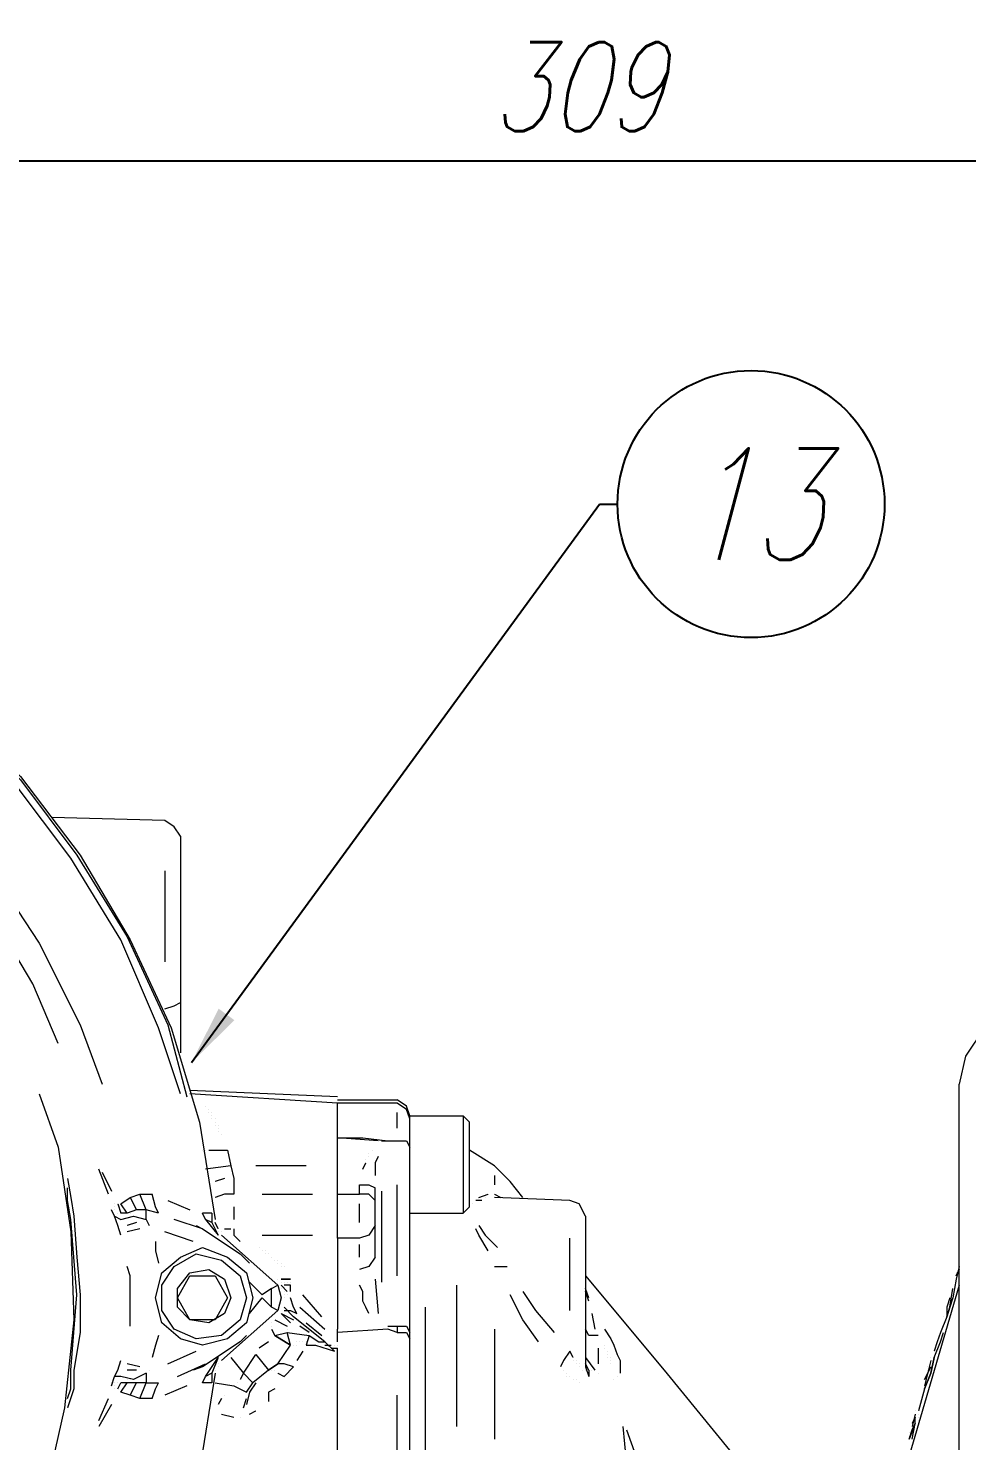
# Model space of a CAD drawing. Header units: millimetres. Extents: x 3426 to 5580, y 1375 to 2906.
# Drawn here: x 3969.9 to 4096.4, y 2661.9 to 2852.4 of the extents above; entities that cross this region are included whole.
import ezdxf
from ezdxf.enums import TextEntityAlignment as Align

# ---------------------------------------------------------------- set-up
doc = ezdxf.new("R2010")
doc.units = ezdxf.units.MM
for name, color, linetype in [('IA-DIBUJO', 3, 'Continuous'), ('IA-DIM', 7, 'Continuous'), ('IA-SIMBOLS', 2, 'Continuous')]:
    doc.layers.add(name, color=color, linetype=linetype)
doc.styles.add('ING-AMB', font='romans.shx', dxfattribs={"width": 0.75, "oblique": 15})
doc.styles.add('SALVADOR', font='romans.shx', dxfattribs={"width": 0.75, "oblique": 15})
doc.dimstyles.new('ING-AMB 4', dxfattribs={"dimscale": 4, "dimtxt": 3, "dimasz": 2.5, "dimexe": 1, "dimexo": 1, "dimgap": 1, "dimtad": 1, "dimdec": 0, "dimzin": 0, "dimdsep": 46, "dimtxsty": 'ING-AMB', "dimcen": 0.1, "dimclrd": 7, "dimclre": 7, "dimclrt": 2, "dimadec": 0, "dimazin": 0, "dimtfac": 1, "dimtdec": 0, "dimtmove": 0, "dimatfit": 0, "dimfxl": 1.25, "dimtolj": 1, "dimtzin": 0, "dimarcsym": 1})

# ---------------------------------------------------------------- blocks, each defined once
blk = doc.blocks.new('*D20')
at = {"layer": 'Defpoints', "color": 0, "transparency": 16777216}
for p in [(4198.27, 2834.48), (3889.66, 2769.05), (4198.27, 2704.49)]:
    blk.add_point(p, dxfattribs=at)
at = {"layer": 'IA-DIM', "color": 7, "lineweight": -2, "transparency": 16777216}
for p, q in [((3889.66, 2773.05), (3889.66, 2838.48)), ((4198.27, 2708.49), (4198.27, 2838.48)), ((3899.66, 2834.48), (4188.27, 2834.48))]:
    blk.add_line(p, q, dxfattribs=at)
at = {"layer": 'IA-DIM', "color": 7, "transparency": 16777216}
for points in [[(3899.66, 2836.14), (3899.66, 2832.81), (3889.66, 2834.48)], [(4188.27, 2836.14), (4188.27, 2832.81), (4198.27, 2834.48)]]:
    blk.add_solid(points, dxfattribs=at)
at = {"layer": 'IA-DIM', "color": 2, "transparency": 16777216, "insert": (4043.96, 2844.48), "char_height": 12, "attachment_point": 5, "style": 'ING-AMB'}
blk.add_mtext('\\A1;309', dxfattribs=at)
blk = doc.blocks.new('EJE')
blk.add_circle((0, 6), 6)
at = {"style": 'SALVADOR', "oblique": 15, "width": 0.75}
blk.add_attdef('N', text='', height=5, dxfattribs=at).set_placement((0, 6), align=Align.MIDDLE)

msp = doc.modelspace()

# ---------------------------------------------------------------- linework, layer by layer
at = {"layer": 'IA-DIBUJO', "color": 8, "lineweight": 18}
for points in [[(3900.24, 2785.34), (3897.7, 2787.46), (3899.82, 2786.61), (3912.94, 2784.5), (3925.64, 2781.11), (3937.92, 2775.61), (3949.35, 2768.83), (3959.51, 2760.79), (3968.82, 2751.48), (3976.87, 2740.89), (3983.64, 2729.46), (3989.14, 2717.61), (3992.95, 2704.91), (3995.07, 2691.79)], [(3990.41, 2708.72), (3987.45, 2717.61), (3982.37, 2729.46), (3975.6, 2740.47), (3967.98, 2750.63), (3958.66, 2759.52), (3948.5, 2767.56), (3937.5, 2774.34), (3925.64, 2779.42), (3916.33, 2782.38)], [(3916.75, 2783.23), (3926.07, 2780.26), (3937.92, 2775.18), (3949.35, 2768.41), (3959.51, 2760.37), (3968.82, 2751.05), (3976.44, 2740.89), (3983.22, 2729.89), (3988.72, 2718.03), (3991.26, 2708.3)], [(3973.9, 2715.49), (3970.52, 2723.54), (3964.17, 2734.12), (3956.12, 2743.86), (3946.81, 2752.32), (3936.65, 2759.52), (3925.64, 2765.02), (3914.21, 2769.26), (3901.94, 2771.8), (3889.66, 2772.64), (3876.96, 2771.8), (3864.68, 2769.26), (3853.25, 2765.02), (3842.25, 2759.52), (3832.09, 2752.32), (3822.77, 2743.86), (3815.15, 2734.12), (3808.38, 2723.54), (3804.99, 2715.07)], [(3918.45, 2771.37), (3926.49, 2768.83), (3937.07, 2763.33), (3947.23, 2756.56), (3956.55, 2748.51), (3964.59, 2739.2), (3971.36, 2729.04), (3976.87, 2718.03), (3979.83, 2709.99)], [(3990.41, 2743.43), (3989.57, 2744.7), (3988.3, 2745.55), (3973.06, 2745.98)], [(3990.41, 2743.43), (3990.41, 2721), (3990.41, 2714.22)], [(3988.3, 2738.78), (3988.3, 2726.5)], [(3988.3, 2720.15), (3989.57, 2720.57), (3990.41, 2721)], [(4117.41, 2709.99), (4116.57, 2713.8), (4114.03, 2717.61), (4110.64, 2720.15), (4106.41, 2721), (4102.17, 2720.15), (4098.79, 2717.61), (4096.25, 2713.8), (4095.4, 2709.99)], [(4095.4, 2531.77), (4095.4, 2709.99)], [(3971.36, 2708.72), (3973.9, 2701.52), (3975.6, 2690.09), (3976.02, 2678.24), (3974.75, 2666.39), (3973.06, 2658.77)], [(4011.58, 2708.3), (3991.68, 2709.14)], [(4019.62, 2707.45), (4011.58, 2707.45), (3991.68, 2708.72)], [(4011.58, 2708.3), (4011.58, 2708.3)], [(4019.62, 2707.87), (4011.58, 2707.87)], [(4021.32, 2705.76), (4020.89, 2707.03), (4019.62, 2707.88)], [(4019.62, 2707.87), (4019.62, 2707.87)], [(3993.8, 2707.03), (3993.8, 2707.03)], [(3994.22, 2706.6), (3994.22, 2706.6)], [(3994.22, 2706.18), (3994.22, 2706.18)], [(3994.65, 2706.18), (3994.65, 2706.18)], [(3994.65, 2705.76), (3994.65, 2705.76)], [(4011.58, 2689.25), (4011.58, 2695.17), (4011.58, 2698.98), (4011.58, 2707.45)], [(4021.32, 2705.33), (4020.89, 2706.6), (4019.62, 2707.45)], [(4019.62, 2704.06), (4019.62, 2706.18)], [(4021.32, 2642.68), (4021.32, 2675.7), (4021.32, 2676.55), (4021.32, 2699.83), (4021.32, 2705.76), (4028.51, 2705.76), (4028.51, 2692.63), (4029.36, 2693.48), (4029.36, 2704.91), (4028.51, 2705.76)], [(4021.32, 2705.76), (4021.32, 2705.76)], [(3994.65, 2705.33), (3994.65, 2705.33)], [(3995.07, 2705.33), (3995.07, 2705.33)], [(3995.07, 2704.91), (3995.07, 2704.91)], [(3995.07, 2704.49), (3995.07, 2704.49)], [(3995.49, 2704.49), (3995.49, 2704.49)], [(3995.49, 2704.06), (3995.49, 2704.06)], [(3995.49, 2703.64), (3995.49, 2703.64)], [(3995.92, 2703.22), (3995.92, 2703.22)], [(4017.08, 2702.37), (4011.58, 2702.79), (4014.97, 2702.79), (4018.35, 2702.37), (4019.62, 2702.37)], [(4016.66, 2702.37), (4016.66, 2702.37)], [(4017.08, 2702.37), (4017.08, 2702.37)], [(4017.51, 2702.37), (4018.35, 2702.37)], [(4019.62, 2702.37), (4020.89, 2702.37), (4021.32, 2701.52)], [(3993.38, 2701.1), (3993.38, 2701.1)], [(3993.8, 2701.1), (3993.8, 2701.1)], [(3994.22, 2701.1), (3995.07, 2701.1), (3996.76, 2701.1)], [(3996.76, 2701.1), (3997.19, 2698.98), (3997.61, 2697.29), (3997.61, 2695.17)], [(4015.81, 2700.68), (4015.81, 2700.68)], [(4015.81, 2700.25), (4015.81, 2700.25)], [(4016.24, 2701.1), (4016.24, 2701.1)], [(4017.08, 2700.25), (4016.66, 2699.41), (4016.66, 2698.56), (4016.66, 2697.71)], [(4036.56, 2694.75), (4034.86, 2696.87), (4032.75, 2698.98), (4029.36, 2701.1)], [(3980.68, 2695.17), (3979.41, 2698.56)], [(3979.83, 2698.14), (3981.1, 2695.6)], [(3997.19, 2698.98), (3993.8, 2698.56)], [(4007.35, 2698.98), (4000.57, 2698.98)], [(4014.97, 2698.56), (4015.39, 2699.41)], [(4015.39, 2699.83), (4015.39, 2699.83)], [(4015.39, 2699.41), (4015.39, 2699.41)], [(4032.75, 2698.98), (4032.75, 2698.98)], [(3975.17, 2697.72), (3975.17, 2697.72)], [(3975.17, 2697.29), (3975.6, 2694.75), (3976.02, 2692.21), (3976.44, 2686.71), (3976.87, 2681.63), (3976.87, 2676.55), (3976.02, 2671.47), (3976.02, 2668.93), (3975.17, 2666.39)], [(3996.34, 2697.29), (3995.07, 2696.87)], [(3995.07, 2696.87), (3995.07, 2696.87)], [(4011.58, 2695.17), (4014.54, 2695.17), (4014.54, 2696.44), (4015.81, 2696.44), (4016.66, 2696.02)], [(4019.62, 2684.17), (4019.62, 2696.44)], [(4032.75, 2697.71), (4032.75, 2696.44)], [(3975.17, 2667.66), (3975.6, 2668.93), (3975.6, 2671.47), (3976.02, 2676.55), (3976.44, 2681.63), (3976.02, 2686.71), (3975.6, 2691.79), (3975.17, 2694.33), (3975.17, 2696.02)], [(3983.22, 2692.63), (3982.37, 2693.9), (3983.64, 2694.75), (3984.49, 2693.06)], [(3983.64, 2694.75), (3984.91, 2695.17), (3986.6, 2695.17)], [(3985.76, 2693.06), (3984.91, 2695.17)], [(3987.45, 2692.63), (3987.03, 2693.48), (3986.6, 2695.17)], [(3988.72, 2694.33), (3991.68, 2693.06)], [(3994.65, 2694.75), (3994.65, 2694.75)], [(3997.61, 2695.17), (3996.34, 2695.17), (3995.07, 2694.75)], [(3995.07, 2694.75), (3995.07, 2694.75)], [(4001.42, 2695.17), (4008.19, 2695.17)], [(4016.66, 2694.33), (4015.81, 2695.17), (4014.54, 2695.17)], [(4016.66, 2686.71), (4016.66, 2696.02)], [(4017.51, 2695.6), (4017.51, 2683.32)], [(4031.05, 2694.33), (4030.21, 2694.33)], [(4030.63, 2694.75), (4031.9, 2695.17)], [(4031.48, 2694.75), (4031.48, 2694.75)], [(4031.9, 2695.17), (4031.9, 2695.17)], [(4032.75, 2695.17), (4033.59, 2694.75)], [(4032.75, 2695.17), (4032.75, 2695.17)], [(4042.91, 2694.33), (4032.75, 2694.75)], [(4045.02, 2692.21), (4044.18, 2693.9), (4042.91, 2694.33)], [(3981.52, 2692.21), (3981.1, 2693.06)], [(3981.1, 2693.06), (3981.1, 2693.06)], [(3981.1, 2693.06), (3981.1, 2693.06)], [(3981.52, 2693.9), (3981.52, 2693.9)], [(3981.52, 2693.48), (3981.52, 2693.48)], [(3981.52, 2693.06), (3981.52, 2693.06)], [(3981.52, 2692.21), (3982.37, 2691.79), (3984.06, 2692.21), (3985.76, 2691.79), (3985.76, 2693.06), (3984.49, 2693.06)], [(3981.95, 2693.9), (3981.95, 2693.9)], [(3981.95, 2693.9), (3982.37, 2692.63)], [(3981.95, 2693.9), (3981.95, 2693.9)], [(3981.95, 2692.64), (3981.95, 2692.64)], [(3982.37, 2692.64), (3982.37, 2692.64)], [(3983.22, 2692.64), (3982.37, 2692.64)], [(3984.49, 2693.06), (3983.22, 2692.63)], [(3983.22, 2692.63), (3983.22, 2692.63)], [(3983.64, 2692.63), (3983.64, 2692.63)], [(3987.45, 2692.63), (3985.76, 2693.06)], [(3994.65, 2692.63), (3993.38, 2692.63)], [(3993.8, 2691.79), (3993.38, 2692.63)], [(3994.65, 2692.63), (3994.65, 2691.36), (3995.49, 2689.67)], [(3997.61, 2693.48), (3997.61, 2691.79)], [(4014.54, 2691.36), (4014.54, 2693.9)], [(4021.32, 2692.63), (4028.51, 2692.63)], [(4029.78, 2693.9), (4029.78, 2693.9)], [(3982.37, 2689.67), (3981.95, 2690.94), (3981.52, 2692.21)], [(3984.49, 2691.36), (3983.22, 2690.94)], [(3983.22, 2690.94), (3983.22, 2690.94)], [(3984.91, 2690.52), (3983.22, 2690.09)], [(3984.06, 2692.21), (3984.06, 2692.21)], [(3985.76, 2691.79), (3986.18, 2690.94)], [(3992.53, 2690.94), (3993.38, 2690.52), (3989.57, 2691.79)], [(3993.38, 2690.52), (3998.46, 2687.13), (3999.73, 2685.86)], [(3994.65, 2691.36), (3993.8, 2691.79), (3995.49, 2689.67)], [(3995.49, 2690.52), (3995.07, 2691.36)], [(3995.07, 2691.36), (3995.07, 2691.36)], [(3995.49, 2690.52), (3995.49, 2690.52)], [(3996.34, 2690.52), (3997.19, 2690.52)], [(3997.61, 2690.52), (3997.61, 2689.67)], [(4016.66, 2690.94), (4015.81, 2689.67), (4014.54, 2689.25), (4011.58, 2689.25), (4011.58, 2676.97)], [(4031.9, 2687.55), (4030.63, 2689.67), (4030.21, 2690.52)], [(4030.21, 2690.52), (4030.21, 2690.52)], [(4030.63, 2690.94), (4031.48, 2689.67), (4033.17, 2687.98)], [(4045.02, 2692.21), (4045.02, 2671.89)], [(3987.03, 2688.82), (3987.03, 2687.55), (3987.45, 2685.86)], [(3992.11, 2688.82), (3988.3, 2690.09)], [(3995.49, 2690.09), (3995.49, 2690.09)], [(3995.92, 2690.09), (3995.92, 2690.09)], [(3995.92, 2689.67), (3995.92, 2689.67)], [(3995.92, 2689.67), (3995.92, 2689.67)], [(3995.92, 2689.67), (4003.54, 2682.9), (4003.96, 2681.2), (4003.54, 2679.51), (3995.92, 2672.74)], [(3997.61, 2689.67), (3998.46, 2688.82)], [(3997.61, 2689.67), (3997.61, 2689.67)], [(3998.46, 2688.82), (3998.46, 2688.82)], [(3998.46, 2688.82), (3998.46, 2688.82)], [(4001.42, 2689.67), (4008.19, 2689.67)], [(4042.91, 2679.51), (4042.91, 2689.25)], [(3999.3, 2681.2), (3998.46, 2678.24), (3995.92, 2676.12), (3992.53, 2675.7), (3989.57, 2676.97), (3987.87, 2679.51), (3987.87, 2682.9), (3989.57, 2685.44), (3992.53, 2687.13), (3995.92, 2686.28), (3998.46, 2684.17), (3999.3, 2681.2)], [(4001, 2687.98), (4001, 2687.98)], [(4001.42, 2687.55), (4001.42, 2687.55)], [(4001.84, 2687.55), (4001.84, 2687.55)], [(4001.84, 2687.13), (4001.84, 2687.13)], [(4002.27, 2687.13), (4002.27, 2687.13)], [(4002.69, 2686.71), (4002.69, 2686.71)], [(4014.54, 2686.71), (4014.54, 2688.4)], [(4016.66, 2686.71), (4015.81, 2685.44), (4014.54, 2685.01)], [(4033.17, 2687.98), (4033.17, 2687.98)], [(3983.64, 2677.4), (3983.64, 2678.24), (3983.64, 2684.17), (3983.22, 2685.44)], [(4003.11, 2686.28), (4003.11, 2686.28)], [(4003.54, 2686.28), (4003.54, 2686.28)], [(4003.54, 2685.86), (4003.54, 2685.86)], [(4003.96, 2685.86), (4003.96, 2685.86)], [(4003.96, 2685.44), (4003.96, 2685.44)], [(4004.38, 2685.44), (4004.38, 2685.44)], [(4032.75, 2685.44), (4034.44, 2685.44)], [(4095.4, 2685.44), (4094.98, 2683.74), (4094.55, 2681.2), (4094.13, 2679.93), (4094.55, 2682.47)], [(4095.4, 2685.01), (4095.4, 2685.01)], [(4002.69, 2682.47), (4001.42, 2681.63), (3999.73, 2683.32)], [(4003.54, 2679.51), (4002.69, 2679.93), (4002.69, 2682.47), (4003.54, 2682.9)], [(4003.54, 2683.74), (4003.54, 2683.74)], [(4003.96, 2683.32), (4003.96, 2683.32)], [(4003.96, 2683.32), (4003.96, 2683.32)], [(4003.96, 2682.9), (4003.96, 2682.9)], [(4003.96, 2682.9), (4004.81, 2682.05)], [(4003.96, 2682.9), (4003.96, 2682.9)], [(4003.96, 2682.9), (4003.96, 2682.9)], [(4004.38, 2683.32), (4004.38, 2683.32)], [(4004.38, 2682.9), (4004.38, 2682.9)], [(4004.38, 2682.9), (4004.38, 2682.9)], [(4005.23, 2682.05), (4005.23, 2682.9), (4004.38, 2682.9)], [(4004.81, 2683.32), (4004.81, 2683.32)], [(4004.81, 2683.32), (4004.81, 2683.32)], [(4004.81, 2683.32), (4004.81, 2683.32)], [(4004.81, 2682.9), (4004.81, 2682.9)], [(4004.81, 2682.9), (4004.81, 2682.9)], [(4005.23, 2683.74), (4005.23, 2683.74)], [(4005.23, 2683.32), (4005.23, 2683.32)], [(4005.23, 2683.32), (4005.23, 2683.32)], [(4015.81, 2679.09), (4015.39, 2679.93), (4014.97, 2680.78), (4014.97, 2682.05), (4014.54, 2682.9)], [(4014.54, 2682.9), (4014.54, 2682.9)], [(4016.66, 2683.74), (4017.08, 2679.09)], [(4027.67, 2663.85), (4027.67, 2664.69), (4027.67, 2669.77), (4027.67, 2674.85), (4027.67, 2676.97), (4027.67, 2679.51), (4027.67, 2681.63), (4027.67, 2682.9)], [(4045.02, 2684.17), (4055.61, 2671.47), (4067.04, 2657.5), (4068.31, 2653.69)], [(4095.4, 2682.9), (4083.97, 2643.95)], [(4094.98, 2684.59), (4094.98, 2684.59)], [(4094.98, 2684.17), (4094.98, 2684.17)], [(4094.98, 2684.17), (4094.98, 2684.17)], [(4094.98, 2683.74), (4094.98, 2683.74)], [(4094.98, 2683.74), (4094.98, 2683.74)], [(4094.98, 2683.32), (4094.98, 2683.32)], [(4094.98, 2683.32), (4094.98, 2683.32)], [(4095.4, 2684.17), (4095.4, 2684.17)], [(3999.73, 2679.09), (4001.42, 2681.2), (4002.69, 2679.93)], [(4001.42, 2681.2), (4001.42, 2681.2)], [(4003.96, 2682.47), (4003.96, 2682.47)], [(4004.38, 2682.47), (4004.38, 2682.47)], [(4004.38, 2682.05), (4004.38, 2682.05)], [(4004.38, 2681.63), (4004.38, 2681.63)], [(4004.38, 2679.51), (4005.23, 2679.51), (4006.08, 2679.09), (4005.65, 2679.93), (4005.23, 2681.2)], [(4004.38, 2681.2), (4004.38, 2681.2)], [(4004.81, 2682.05), (4004.81, 2682.05)], [(4004.81, 2682.05), (4004.81, 2682.05)], [(4004.81, 2681.63), (4004.81, 2681.63)], [(4005.23, 2681.2), (4005.23, 2681.2)], [(4009.46, 2678.66), (4006.92, 2681.63)], [(4038.67, 2675.28), (4036.56, 2678.24), (4034.86, 2681.63)], [(4036.56, 2682.05), (4038.25, 2679.51), (4040.79, 2676.55)], [(4045.45, 2681.2), (4045.02, 2682.47)], [(4045.02, 2682.05), (4045.02, 2682.05)], [(4045.45, 2680.78), (4045.02, 2682.05)], [(4045.02, 2682.05), (4045.02, 2682.05)], [(4045.02, 2681.63), (4045.02, 2681.63)], [(4045.45, 2681.2), (4045.45, 2681.2)], [(4094.13, 2681.2), (4093.71, 2679.93), (4093.71, 2678.66), (4094.13, 2679.93), (4093.71, 2678.66), (4092.86, 2676.55), (4092.44, 2675.28), (4092.01, 2674.01)], [(4094.55, 2682.47), (4094.55, 2682.47)], [(4003.96, 2679.09), (4005.65, 2678.24)], [(4005.23, 2677.82), (4003.96, 2679.09)], [(4007.77, 2676.12), (4007.35, 2674.85), (4008.62, 2674.85), (4011.16, 2674.01), (4009.89, 2675.28), (4005.65, 2678.66), (4004.38, 2679.93)], [(4004.38, 2679.93), (4004.38, 2679.93)], [(4006.5, 2679.93), (4009.89, 2676.97)], [(4023.43, 2655.8), (4023.43, 2679.93)], [(4045.87, 2679.09), (4046.29, 2676.97)], [(4093.71, 2679.09), (4093.71, 2679.09)], [(4094.13, 2679.93), (4094.13, 2679.93)], [(4002.69, 2677.82), (4002.69, 2677.82)], [(4002.69, 2677.39), (4002.69, 2677.39)], [(4003.11, 2678.24), (4004.81, 2677.39)], [(4004.81, 2677.39), (4004.81, 2677.39)], [(4004.81, 2677.39), (4004.81, 2677.39)], [(4005.23, 2677.82), (4005.23, 2677.82)], [(4005.65, 2678.66), (4005.65, 2678.66)], [(4005.65, 2678.66), (4005.65, 2678.66)], [(4005.65, 2678.24), (4005.65, 2678.24)], [(4007.77, 2676.55), (4006.5, 2677.39)], [(4007.35, 2677.82), (4009.46, 2676.12)], [(4018.35, 2677.39), (4019.62, 2677.39), (4019.62, 2676.55), (4020.89, 2676.55), (4021.32, 2675.7)], [(4019.62, 2677.39), (4020.89, 2677.39), (4021.32, 2676.55)], [(4093.28, 2678.66), (4093.28, 2678.66)], [(3987.45, 2676.12), (3987.03, 2674.85), (3986.6, 2673.16)], [(3999.3, 2676.12), (3998.46, 2675.28), (3993.38, 2671.89), (3992.11, 2671.47)], [(4002.27, 2675.28), (4001, 2674.43)], [(4002.69, 2676.97), (4003.11, 2676.12), (4004.81, 2676.55), (4007.77, 2676.12), (4009.04, 2675.28)], [(4003.54, 2671.04), (4004.38, 2670.62), (4005.65, 2671.89), (4004.38, 2672.31), (4003.54, 2672.31), (4005.23, 2674.85), (4003.11, 2676.12), (4005.23, 2674.85), (4004.81, 2676.55)], [(4004.81, 2676.97), (4004.81, 2676.97)], [(4004.81, 2676.55), (4004.81, 2676.55)], [(4006.08, 2675.28), (4006.08, 2675.28)], [(4006.5, 2675.28), (4006.5, 2675.28)], [(4006.92, 2675.28), (4006.92, 2675.28)], [(4007.35, 2675.28), (4007.35, 2675.28)], [(4009.04, 2675.28), (4009.89, 2675.28)], [(4019.62, 2676.55), (4018.35, 2676.97), (4011.58, 2676.55)], [(4011.58, 2675.28), (4011.58, 2676.97)], [(4018.35, 2676.97), (4018.35, 2676.97)], [(4018.35, 2676.97), (4018.35, 2676.97)], [(4032.75, 2676.97), (4032.75, 2675.28), (4032.75, 2671.47), (4032.75, 2667.66), (4032.75, 2663.42), (4032.75, 2662.15)], [(4046.72, 2676.13), (4045.45, 2676.13), (4045.02, 2676.97)], [(4047.56, 2676.97), (4048.41, 2675.7), (4048.83, 2674.85), (4049.26, 2673.58), (4049.68, 2672.74), (4049.68, 2671.89), (4049.68, 2671.04)], [(4092.01, 2673.16), (4091.59, 2671.04), (4092.01, 2673.16), (4092.86, 2675.28), (4093.28, 2676.55)], [(4092.86, 2676.55), (4092.44, 2675.28)], [(4092.44, 2675.28), (4092.44, 2675.28)], [(4092.86, 2676.55), (4092.86, 2676.55)], [(3988.72, 2672.31), (3992.53, 2674.01)], [(3997.19, 2673.16), (3998.88, 2671.04), (4000.57, 2673.58), (4002.27, 2671.47), (4000.15, 2669.77)], [(4005.23, 2674.85), (4005.23, 2674.85)], [(4005.65, 2674.85), (4005.65, 2674.85)], [(4006.08, 2674.85), (4006.08, 2674.85)], [(4006.92, 2674.01), (4006.08, 2672.74)], [(4007.35, 2674.85), (4007.35, 2674.85)], [(4008.62, 2674.85), (4008.62, 2674.85)], [(4009.89, 2674.85), (4010.73, 2674.85)], [(4010.73, 2674.85), (4010.73, 2674.85)], [(4010.73, 2674.43), (4011.58, 2674.43)], [(4011.16, 2674.85), (4011.16, 2674.85)], [(4011.58, 2674.85), (4011.58, 2674.85)], [(4011.58, 2674.85), (4011.58, 2674.85)], [(4011.58, 2635.06), (4011.58, 2674.43)], [(4043.33, 2673.16), (4042.91, 2674.01), (4042.06, 2672.74), (4041.64, 2671.89)], [(4046.72, 2674.43), (4046.72, 2672.31)], [(4047.56, 2674.85), (4047.56, 2674.85)], [(4047.56, 2674.43), (4047.56, 2674.43)], [(4047.99, 2674.01), (4047.99, 2674.01)], [(4047.99, 2673.58), (4047.99, 2673.58)], [(4092.01, 2674.01), (4092.01, 2674.01)], [(3981.52, 2670.62), (3981.95, 2671.47), (3982.37, 2672.74)], [(3984.91, 2671.89), (3983.22, 2672.31)], [(3984.49, 2671.47), (3983.22, 2671.47)], [(3986.18, 2671.47), (3986.18, 2671.47)], [(3989.99, 2670.62), (3993.8, 2672.31)], [(3995.07, 2671.47), (3995.07, 2671.47)], [(3995.49, 2673.16), (3995.49, 2673.16)], [(3995.49, 2672.31), (3995.49, 2672.31)], [(3995.49, 2671.89), (3995.49, 2671.89)], [(4002.69, 2671.47), (4002.69, 2671.47)], [(4003.11, 2671.47), (4003.11, 2671.47)], [(4042.06, 2671.47), (4042.06, 2671.47)], [(4043.33, 2673.16), (4043.33, 2673.16)], [(4043.33, 2672.74), (4043.33, 2672.74)], [(4043.75, 2672.74), (4043.75, 2672.74)], [(4043.75, 2672.32), (4043.75, 2672.32)], [(4044.18, 2672.32), (4044.18, 2672.32)], [(4044.18, 2671.89), (4044.18, 2671.89)], [(4044.6, 2671.47), (4044.6, 2671.47)], [(4045.02, 2673.16), (4046.29, 2671.47)], [(4045.45, 2671.47), (4045.02, 2672.32)], [(4045.02, 2671.89), (4045.45, 2670.62)], [(4045.02, 2671.47), (4045.02, 2671.47)], [(4045.02, 2671.47), (4045.02, 2671.47)], [(4045.45, 2671.47), (4045.45, 2670.62)], [(4045.45, 2671.47), (4045.45, 2671.47)], [(4045.87, 2671.47), (4045.87, 2671.47)], [(4046.29, 2671.47), (4046.29, 2671.47)], [(4047.99, 2673.16), (4047.99, 2673.16)], [(4048.41, 2673.16), (4048.41, 2673.16)], [(4048.41, 2672.74), (4048.41, 2672.74)], [(4048.41, 2672.31), (4048.41, 2672.31)], [(4091.59, 2672.74), (4090.74, 2669.35)], [(4091.17, 2671.04), (4090.74, 2670.2), (4091.17, 2671.04), (4091.59, 2671.89)], [(4091.17, 2671.89), (4091.17, 2671.89)], [(4091.17, 2671.47), (4091.17, 2671.47)], [(4091.59, 2673.16), (4091.59, 2673.16)], [(4091.59, 2673.16), (4091.59, 2673.16)], [(4091.59, 2673.16), (4091.59, 2673.16)], [(4091.59, 2672.74), (4091.59, 2672.74)], [(4091.59, 2671.89), (4091.59, 2671.89)], [(4092.01, 2673.16), (4092.01, 2673.16)], [(3995.07, 2671.04), (3992.95, 2657.92), (3989.14, 2645.22), (3983.64, 2632.94), (3976.87, 2621.51), (3968.82, 2611.35), (3959.51, 2601.62), (3949.35, 2593.57), (3937.92, 2586.8), (3925.64, 2581.72), (3912.94, 2577.91), (3899.82, 2575.79)], [(3981.1, 2669.35), (3981.52, 2670.62)], [(3981.1, 2669.77), (3981.1, 2669.77)], [(3984.06, 2670.2), (3982.37, 2670.62), (3981.52, 2670.62)], [(3981.52, 2669.77), (3981.52, 2669.77)], [(3981.95, 2668.93), (3982.37, 2669.77)], [(3981.95, 2669.77), (3981.95, 2669.77)], [(3986.6, 2667.66), (3984.91, 2667.66), (3983.64, 2668.08), (3982.37, 2668.5), (3983.22, 2669.77), (3982.37, 2669.77)], [(3982.37, 2669.77), (3982.37, 2669.77)], [(3983.22, 2670.2), (3983.22, 2670.2)], [(3984.91, 2667.66), (3985.76, 2669.77), (3984.49, 2669.77), (3983.22, 2669.77)], [(3983.64, 2670.2), (3983.64, 2670.2)], [(3983.64, 2668.08), (3984.49, 2669.77)], [(3985.76, 2671.04), (3984.06, 2670.2)], [(3984.06, 2670.2), (3984.06, 2670.2)], [(3985.76, 2671.04), (3985.76, 2669.77), (3987.45, 2669.77)], [(3986.6, 2667.66), (3987.03, 2668.93), (3987.45, 2669.77)], [(3994.65, 2671.04), (3993.8, 2670.62)], [(3995.07, 2671.04), (3995.07, 2671.04)], [(3995.07, 2671.04), (3995.07, 2671.04)], [(3995.07, 2669.77), (3997.61, 2669.35), (3999.3, 2668.5)], [(3998.03, 2669.77), (3998.03, 2669.77)], [(3999.3, 2668.5), (4000.15, 2669.77), (3998.88, 2671.04), (3998.46, 2670.2)], [(3998.46, 2670.2), (3998.46, 2670.2)], [(4000.57, 2669.77), (3999.73, 2668.5), (3999.3, 2666.81)], [(4003.54, 2671.04), (4003.54, 2671.04)], [(4042.48, 2671.04), (4042.48, 2671.04)], [(4042.48, 2670.62), (4042.48, 2670.62)], [(4042.91, 2670.62), (4042.91, 2670.62)], [(4043.33, 2670.2), (4043.33, 2670.2)], [(4043.75, 2670.2), (4043.75, 2670.2)], [(4044.18, 2669.77), (4044.18, 2669.77)], [(4046.72, 2671.04), (4046.72, 2671.04)], [(4048.83, 2670.2), (4048.83, 2670.2)], [(4049.26, 2670.62), (4049.26, 2670.62)], [(4091.17, 2671.04), (4091.17, 2671.04)], [(4091.59, 2671.04), (4091.59, 2671.04)], [(3979.41, 2664.69), (3980.68, 2667.66)], [(3981.1, 2669.35), (3981.1, 2669.35)], [(3981.1, 2669.35), (3981.1, 2669.35)], [(3981.52, 2669.35), (3981.52, 2669.35)], [(3981.52, 2668.93), (3981.52, 2668.93)], [(3981.95, 2668.93), (3981.95, 2668.93)], [(3982.37, 2668.5), (3982.37, 2668.5)], [(3991.26, 2669.35), (3988.3, 2668.08)], [(3995.92, 2667.66), (3995.49, 2666.81)], [(3996.34, 2668.08), (3996.34, 2668.08)], [(3998.88, 2666.39), (3999.3, 2667.66)], [(4003.11, 2668.93), (4002.27, 2668.5), (4002.27, 2667.23)], [(4019.62, 2651.57), (4019.62, 2668.08)], [(4090.74, 2668.93), (4089.9, 2665.96)], [(4090.74, 2669.35), (4090.74, 2669.35)], [(4090.74, 2668.93), (4090.74, 2668.93)], [(3975.17, 2666.39), (3975.17, 2666.39)], [(3981.1, 2666.81), (3979.41, 2663.85)], [(3999.73, 2665.54), (4000.57, 2665.96)], [(4000.57, 2665.96), (4000.57, 2665.96)], [(4089.47, 2665.96), (4089.47, 2665.96)], [(4089.9, 2665.96), (4089.9, 2665.96)], [(4089.9, 2665.96), (4089.9, 2665.96)], [(3995.92, 2665.54), (3997.61, 2665.12)], [(3998.46, 2665.12), (3998.46, 2665.12)], [(4050.53, 2659.19), (4050.1, 2663.85)], [(4089.05, 2662.15), (4089.47, 2664.27), (4088.63, 2662.15), (4089.05, 2663.42), (4089.47, 2664.27), (4089.47, 2665.12), (4089.05, 2664.27)], [(4089.47, 2665.54), (4089.05, 2663.85)], [(4089.05, 2664.27), (4089.05, 2664.27)], [(4089.05, 2663.85), (4089.05, 2663.85)], [(4089.47, 2665.54), (4089.47, 2665.54)], [(4089.47, 2665.12), (4089.47, 2665.12)], [(4089.47, 2664.69), (4089.47, 2664.69)], [(4089.47, 2664.27), (4089.47, 2664.27)], [(4089.47, 2664.27), (4089.47, 2664.27)], [(4089.9, 2665.54), (4089.9, 2665.54)], [(4089.9, 2665.54), (4089.9, 2665.54)], [(4089.9, 2665.12), (4089.9, 2665.12)], [(4089.9, 2664.69), (4089.9, 2664.69)], [(4089.9, 2664.27), (4089.9, 2664.27)], [(4050.53, 2663.42), (4052.22, 2658.77)], [(4088.63, 2663), (4088.63, 2663)], [(4088.63, 2662.58), (4088.63, 2662.58)], [(4088.63, 2662.15), (4088.63, 2662.15)], [(4089.05, 2663.42), (4089.05, 2663.42)], [(4089.05, 2663), (4089.05, 2663)], [(4089.05, 2662.15), (4089.05, 2662.15)]]:
    msp.add_lwpolyline(points, dxfattribs=at)
for points in [[(4000.15, 2681.2), (3999.3, 2677.82), (3996.76, 2675.7), (3993.38, 2674.85), (3990.41, 2675.7), (3987.87, 2677.82), (3987.03, 2681.2), (3987.87, 2684.59), (3990.41, 2686.71), (3993.38, 2687.98), (3996.76, 2686.71), (3999.3, 2684.59)], [(3997.19, 2681.2), (3996.34, 2679.09), (3994.22, 2677.82), (3991.68, 2678.24), (3989.99, 2679.93), (3989.99, 2682.47), (3991.68, 2684.59), (3994.22, 2685.01), (3996.34, 2683.74)], [(4095.4, 2685.01), (4094.98, 2684.17)], [(3991.68, 2678.24), (3989.99, 2681.2), (3991.68, 2684.17), (3995.07, 2684.17), (3996.76, 2681.2), (3995.07, 2678.24)], [(4005.23, 2683.74), (4003.96, 2683.74)], [(3995.49, 2673.16), (3994.65, 2671.04), (3994.65, 2669.77), (3993.38, 2669.77), (3993.8, 2670.62)], [(4003.54, 2672.31), (4002.27, 2671.47)], [(4091.59, 2671.04), (4090.74, 2668.93)]]:
    msp.add_lwpolyline(points, close=True, dxfattribs=at)

# ---------------------------------------------------------------- block references
at = {"layer": 'IA-SIMBOLS', "xscale": 3, "yscale": 3, "zscale": 3}
msp.add_blockref('EJE', (4067.33, 2770.21), dxfattribs=at).add_auto_attribs({'N': '13'})

# ---------------------------------------------------------------- dimensions: what is measured, and where the dimension line sits
at = {"layer": 'IA-DIM'}
dim = msp.add_linear_dim(base=(4198.27, 2834.48), p1=(3889.66, 2769.05), p2=(4198.27, 2704.49), dimstyle='ING-AMB 4', override={"dimpost": '\\X'}, dxfattribs=at)
dim.commit()
dim.dimension.update_dxf_attribs({"geometry": '*D20', "text_midpoint": (4043.96, 2844.48)})

# ---------------------------------------------------------------- leaders
msp.add_leader([(3991.9, 2712.95), (4046.9, 2788.21), (4049.33, 2788.21)], dimstyle='ING-AMB 4', override={"dimasz": 2}, dxfattribs=at)

doc.saveas('drawing.dxf')
